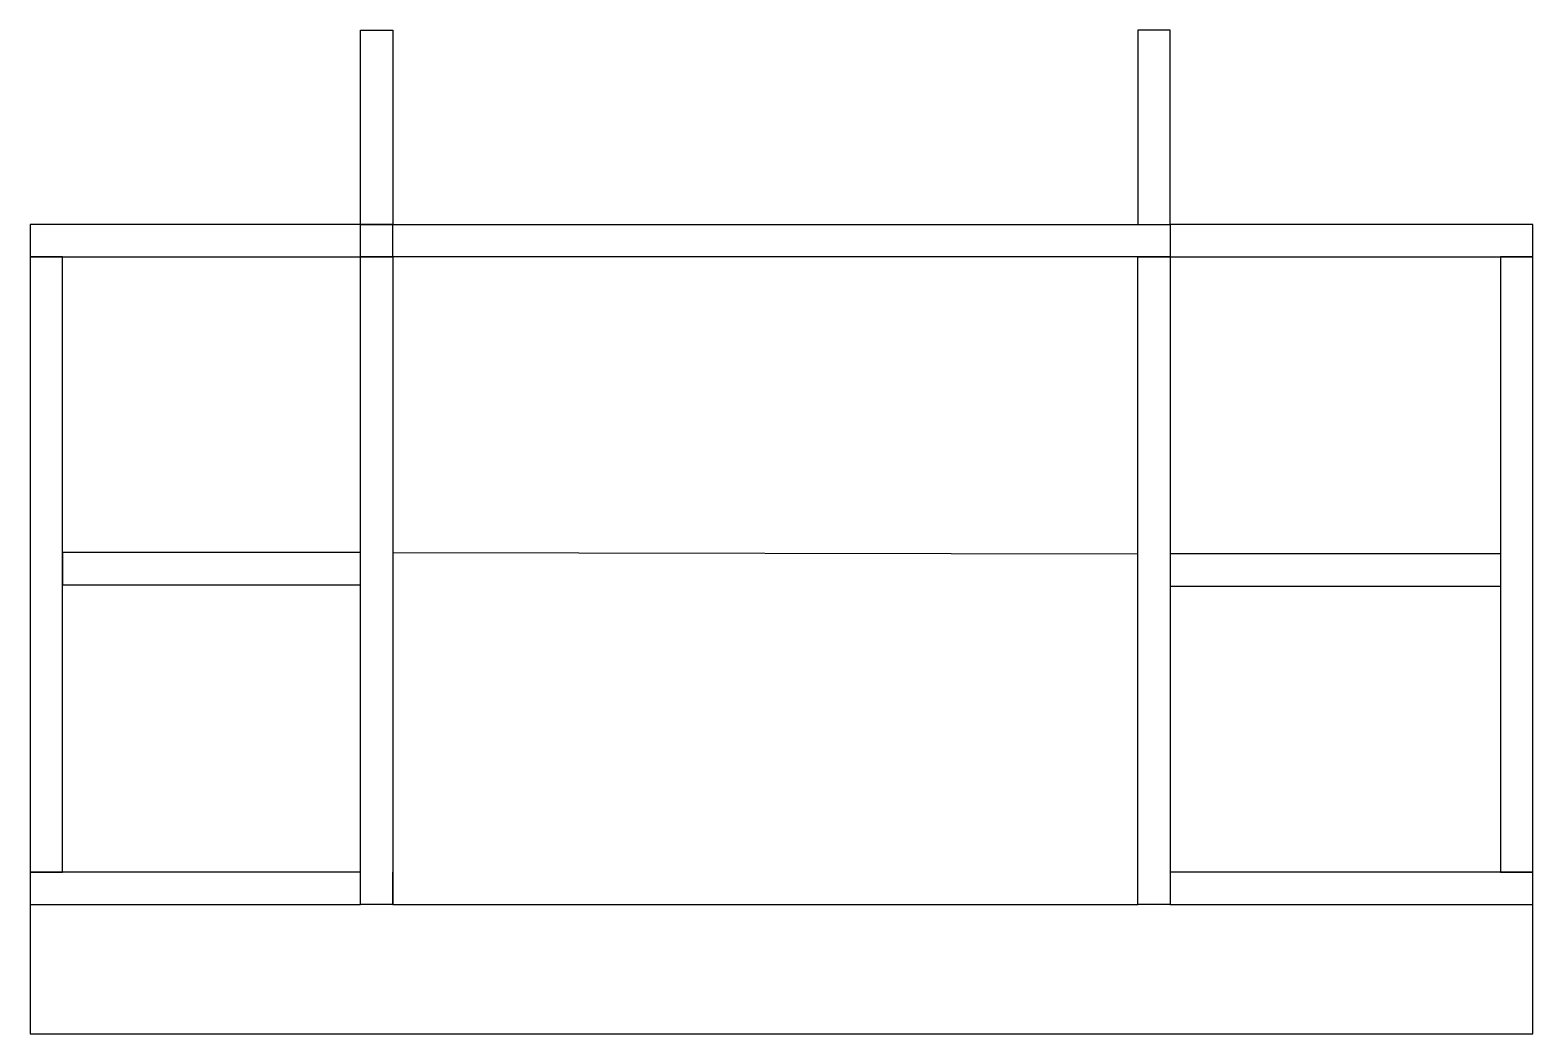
# Model space of a CAD drawing. Header units: inches. Extents: x -466 to 21, y 27 to 33.
# Drawn here: x 12.17 to 21.44, y 27.27 to 33.47 of the extents above; entities outside this region: 1.
import ezdxf

# ---------------------------------------------------------------- set-up
doc = ezdxf.new("R2010")
doc.units = ezdxf.units.IN
doc.header["$MEASUREMENT"] = 0
doc.layers.add('plan frontal', color=201, linetype='Continuous')

msp = doc.modelspace()

# ---------------------------------------------------------------- linework, layer by layer
at = {"layer": 'plan frontal'}
for p, q in [((14.4043, 32.2739), (14.2043, 32.2739)), ((14.2043, 32.2739), (14.2043, 32.2739)), ((19.0043, 32.2739), (19.0043, 32.2739)), ((19.2043, 32.2739), (19.2043, 32.0739)), ((14.4043, 30.2464), (19.0003, 30.2393)), ((14.4043, 28.0739), (19.0043, 28.0739))]:
    msp.add_line(p, q, dxfattribs=at)
for points in [[(14.2043, 32.2739), (14.2043, 33.4739), (14.4043, 33.4739), (14.4043, 32.2739)], [(19.0043, 33.4739), (19.0043, 32.2739), (19.2043, 32.2739), (19.2043, 33.4739)], [(14.4043, 32.2739), (12.1654, 32.2739), (12.1654, 32.0739), (14.4043, 32.0739)], [(19.2043, 32.0739), (14.2043, 32.0739), (14.2043, 32.2739), (19.2043, 32.2739)], [(21.4432, 32.2739), (19.2043, 32.2739), (19.2043, 32.0739), (21.4432, 32.0739)], [(12.3654, 28.2739), (12.3654, 32.0739), (12.1654, 32.0739), (12.1654, 28.2739)], [(14.2043, 28.0739), (14.2043, 32.0739), (14.4043, 32.0739), (14.4043, 28.0739)], [(19.0043, 28.0739), (19.0043, 32.0739), (19.2043, 32.0739), (19.2043, 28.0739)], [(21.4432, 28.2739), (21.4432, 32.0739), (21.2432, 32.0739), (21.2432, 28.2739)], [(-464.1873, 30.9832), (-466.4262, 30.9832), (-466.4262, 30.7832), (-464.1873, 30.7832)], [(12.3654, 30.0467), (14.2043, 30.0467), (14.2043, 30.2467), (12.3654, 30.2467)], [(21.4432, 30.039), (21.4432, 30.039)], [(21.4432, 28.2739), (19.2043, 28.2739), (19.2043, 28.0739), (21.4432, 28.0739)]]:
    msp.add_lwpolyline(points, close=True, dxfattribs=at)
for points in [[(21.2432, 30.239), (19.2043, 30.239), (19.2043, 30.039), (21.2432, 30.039)], [(14.2043, 28.2739), (12.1654, 28.2739), (12.1654, 28.0739), (14.2043, 28.0739)], [(14.4043, 28.0739), (14.4043, 28.2739)], [(12.1654, 28.0739), (12.1654, 27.2739), (21.4314, 27.2739), (21.4432, 27.2739), (21.4432, 28.0739)]]:
    msp.add_lwpolyline(points, dxfattribs=at)

doc.saveas('drawing.dxf')
